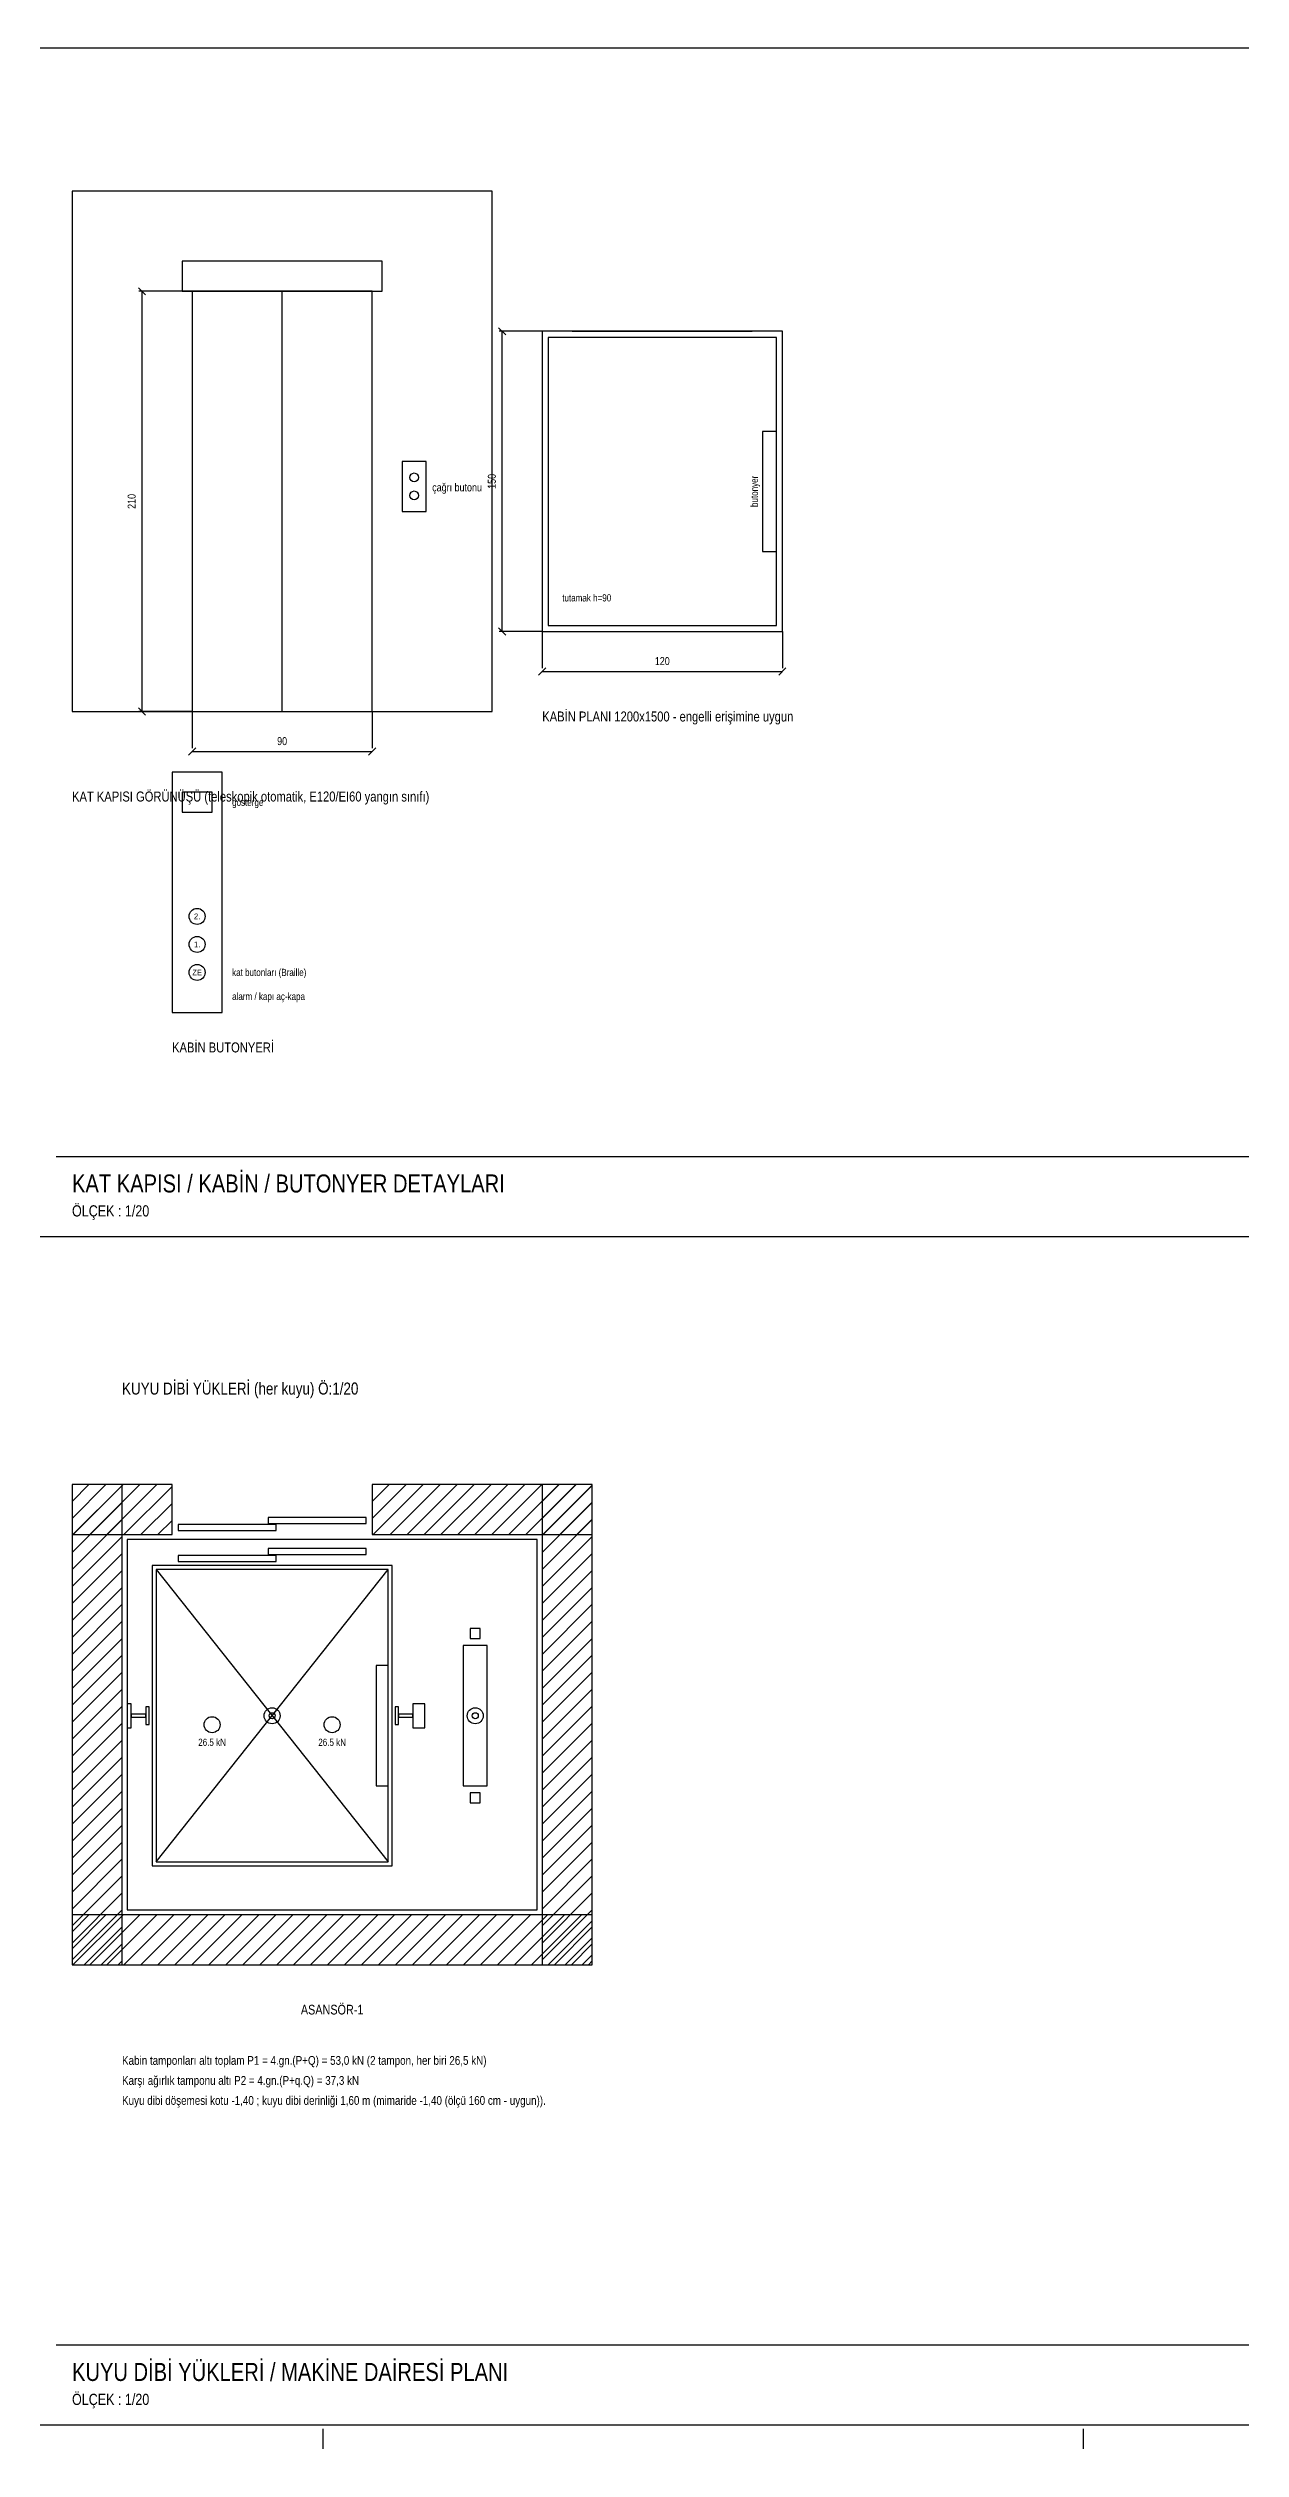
# Model space of a CAD drawing. Header units: centimetres. Extents: x 0 to 12993, y -30 to 2970.
# Drawn here: x 6406 to 7897, y -30 to 2970 of the extents above; entities that cross this region are included whole.
import ezdxf
from ezdxf.enums import TextEntityAlignment as Align

# ---------------------------------------------------------------- set-up
doc = ezdxf.new("R2010")
doc.units = ezdxf.units.CM
doc.linetypes.add('CENTER', pattern=[40, 25, -5, 5, -5])
for name, color, linetype in [('SCOTT-ANTET', 4, 'CONTINUOUS'), ('SCOTT-BASLIK', 5, 'CONTINUOUS'), ('SCOTT-CERCEVE', 7, 'CONTINUOUS'), ('SCOTT-DUVAR', 7, 'CONTINUOUS'), ('SCOTT-EKSEN', 8, 'CENTER'), ('SCOTT-HALAT', 6, 'CONTINUOUS'), ('SCOTT-KA', 30, 'CONTINUOUS'), ('SCOTT-KABIN', 5, 'CONTINUOUS'), ('SCOTT-KAPI', 3, 'CONTINUOUS'), ('SCOTT-OLCU', 3, 'CONTINUOUS'), ('SCOTT-RAY', 1, 'CONTINUOUS'), ('SCOTT-SIVA', 8, 'CONTINUOUS'), ('SCOTT-TARAMA', 8, 'CONTINUOUS'), ('SCOTT-YAZI', 4, 'CONTINUOUS'), ('SCOTT-YUK', 1, 'CONTINUOUS')]:
    doc.layers.add(name, color=color, linetype=linetype)
doc.styles.get("Standard").update_dxf_attribs({"font": 'arial.ttf', "width": 0.8})

msp = doc.modelspace()

# ---------------------------------------------------------------- linework, layer by layer
at = {"layer": 'SCOTT-ANTET'}
for p, q in [((6416.4, 1585), (8782.7, 1585)), ((6416.4, 100), (8782.7, 100))]:
    msp.add_line(p, q, dxfattribs=at)
at = {"layer": 'SCOTT-CERCEVE'}
msp.add_line((6396.4, 1485), (8802.7, 1485), dxfattribs=at)
for points in [[(0, 0), (12993.2, 0), (12993.2, 2970), (0, 2970)], [(100, 0), (12968.2, 0), (12968.2, 2970), (100, 2970)]]:
    msp.add_lwpolyline(points, close=True, dxfattribs=at)
at = {"layer": 'SCOTT-DUVAR'}
for points in [[(6436.4, 2141), (6961.4, 2141), (6961.4, 2791), (6436.4, 2791)], [(6436.4, 575), (6498.9, 575), (6498.9, 1175), (6436.4, 1175)], [(6436.4, 1112.5), (6561.4, 1112.5), (6561.4, 1175), (6436.4, 1175)], [(6811.4, 1112.5), (7086.4, 1112.5), (7086.4, 1175), (6811.4, 1175)], [(7023.9, 575), (7086.4, 575), (7086.4, 1175), (7023.9, 1175)], [(6436.4, 575), (7086.4, 575), (7086.4, 637.5), (6436.4, 637.5)]]:
    msp.add_lwpolyline(points, close=True, dxfattribs=at)
at = {"layer": 'SCOTT-EKSEN'}
for p, q in [((6750, -30), (6750, -5)), ((7700, -30), (7700, -5))]:
    msp.add_line(p, q, dxfattribs=at)
at = {"layer": 'SCOTT-HALAT'}
for centre, radius in [((6686.4, 886.2), 10), ((6686.4, 886.2), 3.75), ((6940.2, 886.2), 10), ((6940.2, 886.2), 3.75)]:
    msp.add_circle(centre, radius, dxfattribs=at)
at = {"layer": 'SCOTT-KA'}
msp.add_lwpolyline([(6925.2, 798.8), (6955.2, 798.8), (6955.2, 973.8), (6925.2, 973.8)], close=True, dxfattribs=at)
at = {"layer": 'SCOTT-KABIN'}
for p, q in [((7031.4, 2466), (7031.4, 2466)), ((6541.4, 703.8), (6831.4, 1068.8)), ((6541.4, 1068.8), (6831.4, 703.8))]:
    msp.add_line(p, q, dxfattribs=at)
for points in [[(7023.9, 2241), (7323.9, 2241), (7323.9, 2616), (7023.9, 2616)], [(7031.4, 2248.5), (7316.4, 2248.5), (7316.4, 2608.5), (7031.4, 2608.5)], [(7298.9, 2341), (7316.4, 2341), (7316.4, 2491), (7298.9, 2491)], [(6561.4, 1765), (6623.9, 1765), (6623.9, 2065), (6561.4, 2065)], [(6573.9, 2015), (6611.4, 2015), (6611.4, 2040), (6573.9, 2040)], [(6536.4, 698.8), (6836.4, 698.8), (6836.4, 1073.8), (6536.4, 1073.8)], [(6541.4, 703.8), (6831.4, 703.8), (6831.4, 1068.8), (6541.4, 1068.8)], [(6816.4, 798.8), (6831.4, 798.8), (6831.4, 948.8), (6816.4, 948.8)]]:
    msp.add_lwpolyline(points, close=True, dxfattribs=at)
for centre in [(6592.7, 1885), (6592.7, 1850), (6592.7, 1815)]:
    msp.add_circle(centre, 10, dxfattribs=at)
at = {"layer": 'SCOTT-KAPI'}
for p, q in [((6698.9, 2141), (6698.9, 2666)), ((7061.4, 2616), (7286.4, 2616))]:
    msp.add_line(p, q, dxfattribs=at)
for points in [[(6573.9, 2666), (6823.9, 2666), (6823.9, 2703.5), (6573.9, 2703.5)], [(6586.4, 2141), (6811.4, 2141), (6811.4, 2666), (6586.4, 2666)], [(6848.9, 2391), (6878.9, 2391), (6878.9, 2453.5), (6848.9, 2453.5)], [(6568.9, 1117.5), (6691.4, 1117.5), (6691.4, 1125), (6568.9, 1125)], [(6681.4, 1126.2), (6803.9, 1126.2), (6803.9, 1133.8), (6681.4, 1133.8)], [(6568.9, 1078.8), (6691.4, 1078.8), (6691.4, 1086.2), (6568.9, 1086.2)], [(6681.4, 1087.5), (6803.9, 1087.5), (6803.9, 1095), (6681.4, 1095)]]:
    msp.add_lwpolyline(points, close=True, dxfattribs=at)
for centre in [(6863.9, 2433.5), (6863.9, 2411)]:
    msp.add_circle(centre, 5.5, dxfattribs=at)
at = {"layer": 'SCOTT-OLCU'}
for p, q in [((6528.4, 2661.5), (6519.4, 2670.5)), ((6586.4, 2666), (6519.9, 2666)), ((6523.9, 2141), (6523.9, 2666)), ((6978.4, 2611.5), (6969.4, 2620.5)), ((7023.9, 2616), (6969.9, 2616)), ((6973.9, 2241), (6973.9, 2616)), ((6978.4, 2236.5), (6969.4, 2245.5)), ((7023.9, 2241), (6969.9, 2241)), ((7023.9, 2241), (7023.9, 2195)), ((7323.9, 2241), (7323.9, 2195)), ((7019.4, 2186.5), (7028.4, 2195.5)), ((7023.9, 2191), (7323.9, 2191)), ((7319.4, 2186.5), (7328.4, 2195.5)), ((6528.4, 2136.5), (6519.4, 2145.5)), ((6586.4, 2141), (6519.9, 2141)), ((6586.4, 2141), (6586.4, 2095)), ((6811.4, 2141), (6811.4, 2095)), ((6581.9, 2086.5), (6590.9, 2095.5)), ((6586.4, 2091), (6811.4, 2091)), ((6806.9, 2086.5), (6815.9, 2095.5))]:
    msp.add_line(p, q, dxfattribs=at)
at = {"layer": 'SCOTT-RAY'}
for points in [[(6933.9, 982.5), (6946.4, 982.5), (6946.4, 995), (6933.9, 995)], [(6505.2, 871.2), (6510.4, 871.2), (6510.4, 901.2), (6505.2, 901.2)], [(6862.4, 871.2), (6877.4, 871.2), (6877.4, 901.2), (6862.4, 901.2)], [(6510.4, 884.2), (6528.7, 884.2), (6528.7, 888.2), (6510.4, 888.2)], [(6528.7, 875.1), (6532.7, 875.1), (6532.7, 897.4), (6528.7, 897.4)], [(6840.2, 875.1), (6844.2, 875.1), (6844.2, 897.4), (6840.2, 897.4)], [(6844.2, 884.2), (6862.4, 884.2), (6862.4, 888.2), (6844.2, 888.2)], [(6933.9, 777.5), (6946.4, 777.5), (6946.4, 790), (6933.9, 790)]]:
    msp.add_lwpolyline(points, close=True, dxfattribs=at)
at = {"layer": 'SCOTT-SIVA'}
msp.add_lwpolyline([(6505.2, 643.8), (7017.7, 643.8), (7017.7, 1106.2), (6505.2, 1106.2)], close=True, dxfattribs=at)
at = {"layer": 'SCOTT-TARAMA'}
for p, q in [((6436.4, 1153.8), (6457.6, 1175)), ((6436.4, 1132.6), (6478.8, 1175)), ((6436.4, 1153.8), (6457.6, 1175)), ((6436.4, 1132.6), (6478.8, 1175)), ((6436.4, 1111.4), (6498.9, 1173.9)), ((6437.6, 1112.5), (6500.1, 1175)), ((6458.8, 1112.5), (6521.3, 1175)), ((6480, 1112.5), (6542.5, 1175)), ((6501.2, 1112.5), (6561.4, 1172.7)), ((6811.4, 1153.8), (6832.6, 1175)), ((6811.4, 1132.6), (6853.8, 1175)), ((6812.6, 1112.5), (6875.1, 1175)), ((6833.8, 1112.5), (6896.3, 1175)), ((6855, 1112.5), (6917.5, 1175)), ((6876.2, 1112.5), (6938.7, 1175)), ((6897.4, 1112.5), (6959.9, 1175)), ((6918.6, 1112.5), (6981.1, 1175)), ((6939.8, 1112.5), (7002.3, 1175)), ((6961, 1112.5), (7023.5, 1175)), ((6982.3, 1112.5), (7044.8, 1175)), ((7003.5, 1112.5), (7066, 1175)), ((7023.9, 1153.8), (7045.1, 1175)), ((7023.9, 1132.6), (7066.3, 1175)), ((7023.9, 1111.4), (7086.4, 1173.9)), ((7024.7, 1112.5), (7086.4, 1174.2)), ((6436.4, 1090.1), (6498.9, 1152.6)), ((6522.4, 1112.5), (6561.4, 1151.5)), ((7023.9, 1090.1), (7086.4, 1152.6)), ((7045.9, 1112.5), (7086.4, 1153)), ((6436.4, 1068.9), (6498.9, 1131.4)), ((6436.4, 1047.7), (6498.9, 1110.2)), ((6543.6, 1112.5), (6561.4, 1130.3)), ((7023.9, 1068.9), (7086.4, 1131.4)), ((7023.9, 1047.7), (7086.4, 1110.2)), ((7067.1, 1112.5), (7086.4, 1131.8)), ((6436.4, 1026.5), (6498.9, 1089)), ((7023.9, 1026.5), (7086.4, 1089)), ((6436.4, 1005.3), (6498.9, 1067.8)), ((7023.9, 1005.3), (7086.4, 1067.8)), ((6436.4, 984.1), (6498.9, 1046.6)), ((6436.4, 962.9), (6498.9, 1025.4)), ((7023.9, 984.1), (7086.4, 1046.6)), ((7023.9, 962.9), (7086.4, 1025.4)), ((6436.4, 941.7), (6498.9, 1004.2)), ((7023.9, 941.7), (7086.4, 1004.2)), ((6436.4, 920.4), (6498.9, 982.9)), ((6436.4, 899.2), (6498.9, 961.7)), ((7023.9, 920.4), (7086.4, 982.9)), ((7023.9, 899.2), (7086.4, 961.7)), ((6436.4, 878), (6498.9, 940.5)), ((7023.9, 878), (7086.4, 940.5)), ((6436.4, 856.8), (6498.9, 919.3)), ((7023.9, 856.8), (7086.4, 919.3)), ((6436.4, 835.6), (6498.9, 898.1)), ((6436.4, 814.4), (6498.9, 876.9)), ((7023.9, 835.6), (7086.4, 898.1)), ((7023.9, 814.4), (7086.4, 876.9)), ((6436.4, 793.2), (6498.9, 855.7)), ((7023.9, 793.2), (7086.4, 855.7)), ((6436.4, 772), (6498.9, 834.5)), ((6436.4, 750.7), (6498.9, 813.2)), ((7023.9, 772), (7086.4, 834.5)), ((7023.9, 750.7), (7086.4, 813.2)), ((6436.4, 729.5), (6498.9, 792)), ((7023.9, 729.5), (7086.4, 792)), ((6436.4, 708.3), (6498.9, 770.8)), ((7023.9, 708.3), (7086.4, 770.8)), ((6436.4, 687.1), (6498.9, 749.6)), ((6436.4, 665.9), (6498.9, 728.4)), ((7023.9, 687.1), (7086.4, 749.6)), ((7023.9, 665.9), (7086.4, 728.4)), ((6436.4, 644.7), (6498.9, 707.2)), ((7023.9, 644.7), (7086.4, 707.2)), ((6436.4, 623.5), (6498.9, 686)), ((6436.4, 602.2), (6498.9, 664.7)), ((7023.9, 623.5), (7086.4, 686)), ((7023.9, 602.2), (7086.4, 664.7)), ((6436.4, 581), (6498.9, 643.5)), ((6436.4, 616.3), (6457.6, 637.5)), ((6436.4, 595.1), (6478.8, 637.5)), ((6437.6, 575), (6500.1, 637.5)), ((6458.8, 575), (6521.3, 637.5)), ((6480, 575), (6542.5, 637.5)), ((6501.2, 575), (6563.7, 637.5)), ((6522.4, 575), (6584.9, 637.5)), ((6543.6, 575), (6606.1, 637.5)), ((6564.8, 575), (6627.3, 637.5)), ((6586, 575), (6648.5, 637.5)), ((6607.3, 575), (6669.8, 637.5)), ((6628.5, 575), (6691, 637.5)), ((6649.7, 575), (6712.2, 637.5)), ((6670.9, 575), (6733.4, 637.5)), ((6692.1, 575), (6754.6, 637.5)), ((6713.3, 575), (6775.8, 637.5)), ((6734.5, 575), (6797, 637.5)), ((6755.8, 575), (6818.3, 637.5)), ((6777, 575), (6839.5, 637.5)), ((6798.2, 575), (6860.7, 637.5)), ((6819.4, 575), (6881.9, 637.5)), ((6840.6, 575), (6903.1, 637.5)), ((6861.8, 575), (6924.3, 637.5)), ((6883, 575), (6945.5, 637.5)), ((6904.2, 575), (6966.7, 637.5)), ((6925.5, 575), (6988, 637.5)), ((6946.7, 575), (7009.2, 637.5)), ((6967.9, 575), (7030.4, 637.5)), ((6989.1, 575), (7051.6, 637.5)), ((7010.3, 575), (7072.8, 637.5)), ((7023.9, 581), (7086.4, 643.5)), ((6451.6, 575), (6498.9, 622.3)), ((6472.8, 575), (6498.9, 601.1)), ((7031.5, 575), (7086.4, 629.9)), ((7039.1, 575), (7086.4, 622.3)), ((7052.7, 575), (7086.4, 608.7)), ((7060.3, 575), (7086.4, 601.1)), ((6494, 575), (6498.9, 579.9)), ((7073.9, 575), (7086.4, 587.5)), ((7081.5, 575), (7086.4, 579.9))]:
    msp.add_line(p, q, dxfattribs=at)
at = {"layer": 'SCOTT-YUK'}
for centre in [(6611.4, 875), (6761.4, 875)]:
    msp.add_circle(centre, 10, dxfattribs=at)

# ---------------------------------------------------------------- texts
at = {"layer": 'SCOTT-ANTET', "width": 0.8}
for p in [(6436.4, 1510), (6436.4, 25)]:
    msp.add_text('ÖLÇEK : 1/20', height=14, dxfattribs=at).set_placement(p)
at = {"layer": 'SCOTT-BASLIK', "width": 0.8}
for s, height, p in [('KABİN PLANI 1200x1500 - engelli erişimine uygun', 12.5, (7023.9, 2128.5)), ('KAT KAPISI GÖRÜNÜŞÜ (teleskopik otomatik, E120/EI60 yangın sınıfı)', 12.5, (6436.4, 2028.5)), ('KABİN BUTONYERİ', 12.5, (6561.4, 1715)), ('KAT KAPISI / KABİN / BUTONYER DETAYLARI', 22.5, (6436.4, 1540)), ('KUYU DİBİ YÜKLERİ (her kuyu) Ö:1/20', 15, (6498.9, 1287.5)), ('KUYU DİBİ YÜKLERİ / MAKİNE DAİRESİ PLANI', 22.5, (6436.4, 55))]:
    msp.add_text(s, height=height, dxfattribs=at).set_placement(p)
msp.add_text('ASANSÖR-1', height=12.1, dxfattribs=at).set_placement((6761.4, 525), align=Align.TOP_CENTER)
at = {"layer": 'SCOTT-OLCU', "width": 0.8}
for s, p in [('150', (6968.9, 2428.5)), ('210', (6518.9, 2403.5))]:
    msp.add_text(s, height=10, rotation=90, dxfattribs=at).set_placement(p, align=Align.BOTTOM_CENTER)
for s, p in [('120', (7173.9, 2196)), ('90', (6698.9, 2096))]:
    msp.add_text(s, height=10, dxfattribs=at).set_placement(p, align=Align.BOTTOM_CENTER)
at = {"layer": 'SCOTT-YAZI', "width": 0.8}
msp.add_text('butonyer', height=9, rotation=90, dxfattribs=at).set_placement((7288.9, 2416), align=Align.MIDDLE_CENTER)
for s, height, p in [('çağrı butonu', 10, (6886.4, 2421)), ('gösterge', 9, (6636.4, 2027.5)), ('kat butonları (Braille)', 9, (6636.4, 1815)), ('alarm / kapı aç-kapa', 9, (6636.4, 1785))]:
    msp.add_text(s, height=height, dxfattribs=at).set_placement(p, align=Align.MIDDLE_LEFT)
for s, height, p in [('tutamak h=90', 9, (7048.9, 2278.5)), ('Kabin tamponları altı toplam P1 = 4.gn.(P+Q) = 53,0 kN (2 tampon, her biri 26,5 kN)', 11, (6498.9, 450)), ('Karşı ağırlık tamponu altı P2 = 4.gn.(P+q.Q) = 37,3 kN', 11, (6498.9, 425)), ('Kuyu dibi döşemesi kotu -1,40 ; kuyu dibi derinliği 1,60 m (mimaride -1,40 (ölçü 160 cm - uygun)).', 11, (6498.9, 400))]:
    msp.add_text(s, height=height, dxfattribs=at).set_placement(p)
for s, p in [('2.', (6592.7, 1885)), ('1.', (6592.7, 1850)), ('ZE', (6592.7, 1815))]:
    msp.add_text(s, height=7, dxfattribs=at).set_placement(p, align=Align.MIDDLE_CENTER)
at = {"layer": 'SCOTT-YUK', "width": 0.8}
for p in [(6611.4, 857.5), (6761.4, 857.5)]:
    msp.add_text('26.5 kN', height=9, dxfattribs=at).set_placement(p, align=Align.TOP_CENTER)

doc.saveas('drawing.dxf')
